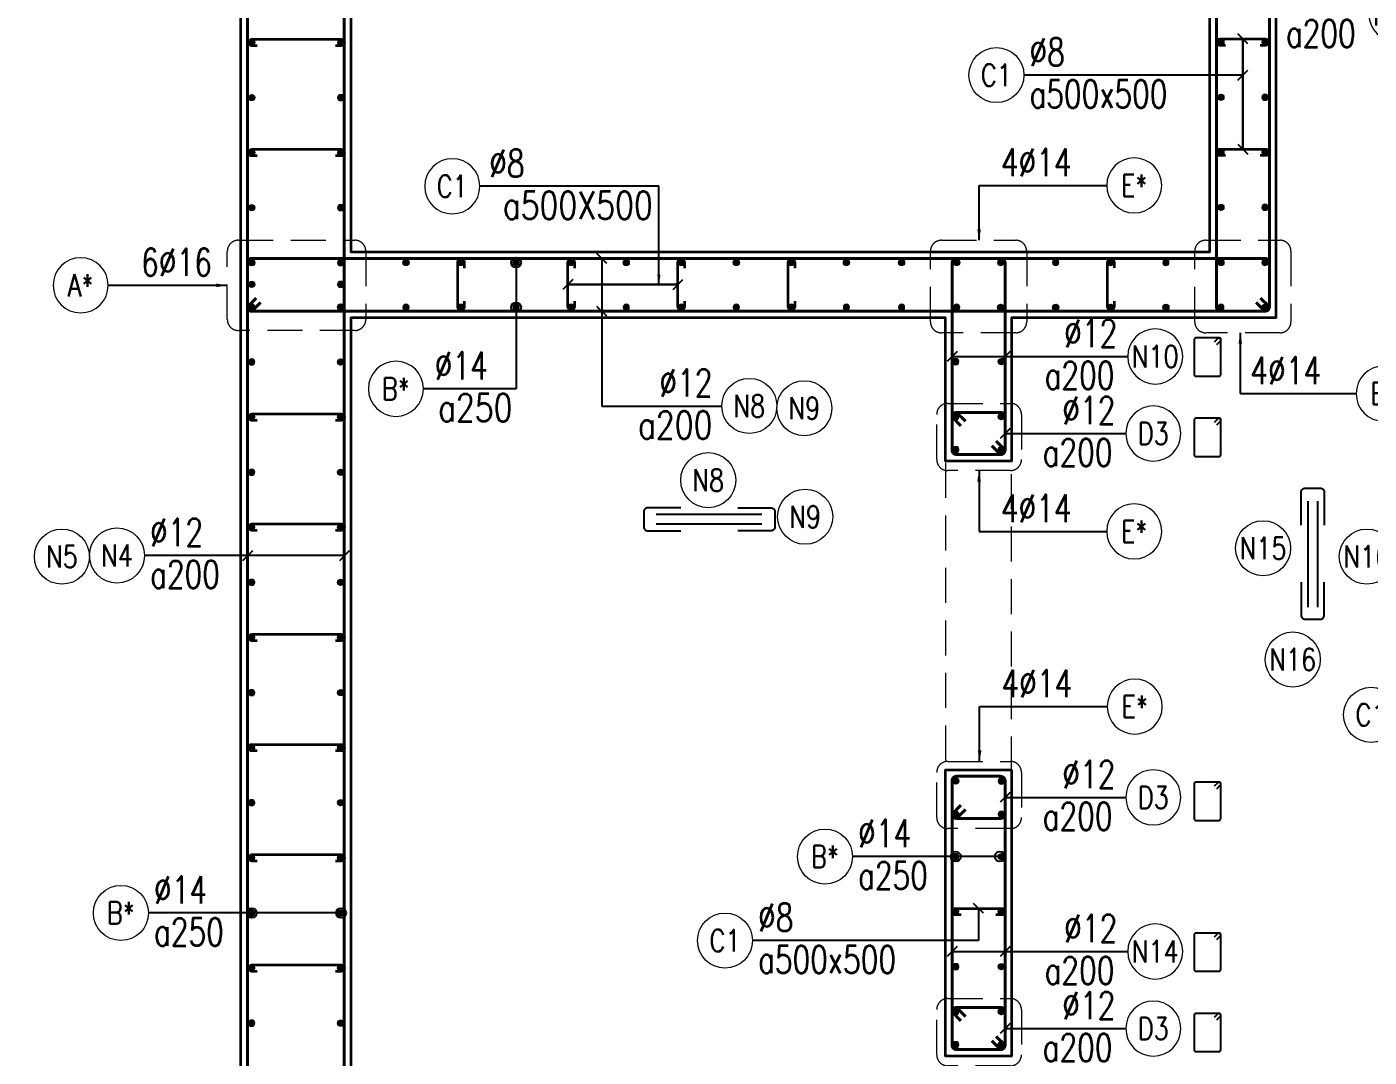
# Model space of a CAD drawing. Header units: millimetres. Extents: x 944027 to 981803, y -83026 to 82675.
# Drawn here: x 947700 to 953795, y -63640 to -58965 of the extents above; entities that cross this region are included whole.
import ezdxf
from ezdxf.enums import TextEntityAlignment as Align

# ---------------------------------------------------------------- set-up
doc = ezdxf.new("R2010")
doc.units = ezdxf.units.MM
doc.header["$MEASUREMENT"] = 0
doc.linetypes.add('HIDDEN', pattern=[9.525, 6.35, -3.175])
doc.linetypes.add('HIDDEN2', pattern=[4.7625, 3.175, -1.5875])
doc.layers.get('0').update_dxf_attribs({"lineweight": 20})
doc.layers.get('Defpoints').update_dxf_attribs({"color": 151, "lineweight": 9})
doc.layers.add('Hidden', color=9, linetype='HIDDEN')
doc.layers.add('Ligature', color=1, linetype='Continuous')
for name, color, linetype, lineweight in [('KC-LEADER', 153, 'Continuous', 18), ('KC-THEP', 6, 'Continuous', 40), ('NDC_S_BEAM', 3, 'HIDDEN2', 20), ('NDC_S_DIM', 1, 'Continuous', 15), ('NDC_S_HIDDEN', 8, 'HIDDEN2', 13), ('NDC_S_LEADER', 1, 'Continuous', 15), ('NDC_S_REBAR', 4, 'Continuous', 35), ('NDC_S_STIRRUP', 4, 'Continuous', 40), ('NDC_S_VN TEXT', 7, 'Continuous', 20), ('NDC_S_WALL', 6, 'Continuous', 35)]:
    doc.layers.add(name, color=color, linetype=linetype, lineweight=lineweight)
doc.styles.add('NDC_ARIAL', font='arial.ttf', dxfattribs={"width": 0.85})
doc.styles.add('NDC_DIM', font='', dxfattribs={"width": 0.75})
doc.styles.add('NDC_EN TXT', font='romans.shx', dxfattribs={"width": 0.8})
doc.styles.get('NDC_DIM').set_extended_font_data('Dotum')
doc.dimstyles.new('NDC_1-50', dxfattribs={"dimscale": 50, "dimtxt": 2.5, "dimasz": 1, "dimexe": 1.5, "dimexo": 0, "dimgap": 0.8, "dimtad": 1, "dimdec": 0, "dimdsep": 46, "dimtxsty": 'NDC_ARIAL', "dimblk": 'DIMMARK', "dimcen": 49999.938995, "dimdle": 1.5, "dimclrd": 1, "dimclre": 1, "dimclrt": 3, "dimadec": 0, "dimazin": 0, "dimtfac": 1, "dimtdec": 0, "dimtix": 1, "dimtmove": 2, "dimatfit": 3, "dimfxl": 1, "dimarcsym": 0})
doc.dimstyles.new('NDC_dim_30', dxfattribs={"dimscale": 30, "dimtxt": 2.5, "dimasz": 1.5, "dimexe": 1.5, "dimexo": 2.5, "dimgap": 1, "dimtad": 1, "dimdec": 0, "dimzin": 0, "dimdsep": 46, "dimtxsty": 'NDC_DIM', "dimblk": 'DIMMARK', "dimcen": 0.09, "dimdle": 1.2, "dimclrd": 1, "dimclre": 1, "dimclrt": 3, "dimadec": 0, "dimazin": 0, "dimtfac": 1, "dimtdec": 0, "dimtix": 1, "dimtofl": 0, "dimtmove": 0, "dimatfit": 3, "dimfxl": 6, "dimfxlon": 1, "dimtolj": 1, "dimtzin": 0, "dimarcsym": 0})
doc.dimstyles.new('NDC_dim_50', dxfattribs={"dimscale": 50, "dimtxt": 2.5, "dimasz": 1.5, "dimexe": 1.5, "dimexo": 2.5, "dimgap": 1, "dimtad": 1, "dimdec": 0, "dimzin": 0, "dimdsep": 46, "dimtxsty": 'NDC_DIM', "dimblk": 'DIMMARK', "dimcen": 0.09, "dimdle": 1.2, "dimclrd": 1, "dimclre": 1, "dimclrt": 3, "dimadec": 0, "dimazin": 0, "dimtfac": 1, "dimtdec": 0, "dimtix": 1, "dimtofl": 0, "dimtmove": 0, "dimatfit": 3, "dimfxl": 6, "dimfxlon": 1, "dimtolj": 1, "dimtzin": 0, "dimarcsym": 0})

# ---------------------------------------------------------------- blocks, each defined once
blk = doc.blocks.new('THEP')
at = {"layer": 'KC-LEADER', "color": 6}
blk.add_circle((0, 0), 14, dxfattribs=at)
at = {"layer": 'KC-THEP'}
for p, q in [((-14, 0), (14, 0)), ((9.9, 9.9), (-9.9, -9.9)), ((-9.9, 9.9), (9.9, -9.9)), ((0, 14), (0, -14))]:
    blk.add_line(p, q, dxfattribs=at)
blk = doc.blocks.new('DIMMARK')
at = {"layer": 'NDC_S_DIM', "color": 1}
blk.add_line((-1.5, 0), (1, 0), dxfattribs=at)
at = {"layer": 'NDC_S_DIM', "color": 2, "const_width": 0.1}
blk.add_lwpolyline([(-0.424, -0.424), (0.424, 0.424)], dxfattribs=at)
blk = doc.blocks.new('*U11')
blk.add_circle((-2.5, 0), 2.5)
at = {"layer": 'NDC_S_VN TEXT', "color": 3, "style": 'NDC_EN TXT', "width": 0.75}
for tag, p in [('DK1', (0.5, 0.85)), ('KC1', (0.5, -2.97))]:
    blk.add_attdef(tag, p, '', height=2.5, dxfattribs=at)
at = {"layer": 'NDC_S_VN TEXT', "color": 7, "style": 'NDC_EN TXT', "width": 0.8}
blk.add_attdef('SH2', text='', height=2, dxfattribs=at).set_placement((-2.5, 0), align=Align.MIDDLE)
blk = doc.blocks.new('*U9')
blk.add_circle((2.5, 0), 2.5)
at = {"layer": 'NDC_S_VN TEXT', "color": 3, "style": 'NDC_EN TXT', "width": 0.75}
blk.add_attdef('DK2', text='', height=2.5, dxfattribs=at).set_placement((-0.85, 0.85), align=Align.RIGHT)
at = {"layer": 'NDC_S_VN TEXT', "color": 7, "style": 'NDC_EN TXT', "width": 0.8}
blk.add_attdef('SH3', text='', height=2, dxfattribs=at).set_placement((2.5, 0), align=Align.MIDDLE)
blk = doc.blocks.new('*U10')
blk.add_circle((2.5, 0), 2.5)
at = {"layer": 'NDC_S_VN TEXT', "color": 3, "style": 'NDC_EN TXT'}
for tag, width, p in [('DK2', 0.75, (-0.85, 0.85)), ('KC2', 0.8, (-0.85, -2.97))]:
    blk.add_attdef(tag, text='', height=2.5, dxfattribs=dict(at, width=width)).set_placement(p, align=Align.RIGHT)
at = {"layer": 'NDC_S_VN TEXT', "color": 7, "style": 'NDC_EN TXT', "width": 0.8}
blk.add_attdef('SH3', text='', height=2, dxfattribs=at).set_placement((2.5, 0), align=Align.MIDDLE)
blk = doc.blocks.new('A$C7BC65A55')
at = {"layer": 'Ligature'}
for p, q in [((-15.2, 372, 0), (-15.2, 38.5, 0)), ((15.2, 372, 0), (15.2, 38.5, 0))]:
    blk.add_line(p, q, dxfattribs=at)
for points in [[(-36.2, 296.5), (-36.2, 400.9, -0.414214), (-24, 413.1), (24, 413.1, -0.414214), (36.2, 400.9), (36.2, 296.5)], [(-36.2, 116.5), (-36.2, 12.2, 0.414214), (-24, 0), (24, 0, 0.414214), (36.2, 12.2), (36.2, 116.5)]]:
    blk.add_lwpolyline(points, format="xyb", dxfattribs=at)
blk = doc.blocks.new('*U13')
blk.add_circle((-2.5, 0), 2.5)
at = {"layer": 'NDC_S_VN TEXT', "color": 3, "style": 'NDC_EN TXT', "width": 0.75}
blk.add_attdef('DK1', (0.5, 0.85), '', height=2.5, dxfattribs=at)
at = {"layer": 'NDC_S_VN TEXT', "color": 7, "style": 'NDC_EN TXT', "width": 0.8}
blk.add_attdef('SH2', text='', height=2, dxfattribs=at).set_placement((-2.5, 0), align=Align.MIDDLE)
blk = doc.blocks.new('*U12')
blk.add_circle((-2.5, 0), 2.5)
at = {"layer": 'NDC_S_VN TEXT', "color": 3, "style": 'NDC_EN TXT', "width": 0.75}
for tag, p in [('DK1', (0.5, 0.85)), ('KC1', (0.5, -2.97))]:
    blk.add_attdef(tag, p, '', height=2.5, dxfattribs=at)
at = {"layer": 'NDC_S_VN TEXT', "color": 7, "style": 'NDC_EN TXT', "width": 0.8}
blk.add_attdef('SH2', text='', height=2, dxfattribs=at).set_placement((-2.5, 0), align=Align.MIDDLE)
blk = doc.blocks.new('*D641')
at = {"layer": 'Defpoints', "color": 0, "transparency": 16777216}
for p in [(944801.6, -57885.4), (948686.8, -57885.4), (948664.1, -66885.4)]:
    blk.add_point(p, dxfattribs=at)
at = {"layer": 'NDC_S_DIM', "color": 1, "lineweight": -2, "transparency": 16777216}
for p, q in [((945101.6, -57885.4), (944726.6, -57885.4)), ((944801.6, -66810.4), (944801.6, -57960.4)), ((945101.6, -66885.4), (944726.6, -66885.4))]:
    blk.add_line(p, q, dxfattribs=at)
at = {"layer": 'NDC_S_DIM', "color": 1, "lineweight": -2, "transparency": 16777216, "xscale": 75, "yscale": 75, "zscale": 75}
for p, rotation in [((944801.6, -57885.4), 90), ((944801.6, -66885.4), 270)]:
    blk.add_blockref('DIMMARK', p, dxfattribs=dict(at, rotation=rotation))
at = {"layer": 'NDC_S_DIM', "color": 3, "transparency": 16777216, "insert": (944689, -62385.4), "char_height": 125, "attachment_point": 5, "rotation": 90, "style": 'NDC_DIM'}
blk.add_mtext('\\A1;9000', dxfattribs=at)
blk = doc.blocks.new('*D622')
at = {"layer": 'Defpoints', "color": 0, "ltscale": 200, "transparency": 16777216}
for p in [(949171.5, -58285.4), (945183.5, -59985.4), (949171.5, -59985.4)]:
    blk.add_point(p, dxfattribs=at)
at = {"layer": 'NDC_S_DIM', "color": 1, "lineweight": -2, "ltscale": 200, "transparency": 16777216}
for p, q in [((945483.5, -58285.4), (945108.5, -58285.4)), ((945183.5, -58360.4), (945183.5, -59910.4)), ((945483.5, -59985.4), (945108.5, -59985.4))]:
    blk.add_line(p, q, dxfattribs=at)
at = {"layer": 'NDC_S_DIM', "color": 1, "lineweight": -2, "ltscale": 200, "transparency": 16777216, "xscale": 75, "yscale": 75, "zscale": 75}
for p, rotation in [((945183.5, -58285.4), 90), ((945183.5, -59985.4), 270)]:
    blk.add_blockref('DIMMARK', p, dxfattribs=dict(at, rotation=rotation))
at = {"layer": 'NDC_S_DIM', "color": 3, "ltscale": 200, "transparency": 16777216, "insert": (945070.9, -59135.4), "char_height": 125, "attachment_point": 5, "rotation": 90, "style": 'NDC_DIM'}
blk.add_mtext('\\A1;1700', dxfattribs=at)
blk = doc.blocks.new('*D623')
at = {"layer": 'Defpoints', "color": 0, "ltscale": 200, "transparency": 16777216}
for p in [(949171.5, -59985.4), (945183.5, -60285.4), (949171.5, -60285.4)]:
    blk.add_point(p, dxfattribs=at)
at = {"layer": 'NDC_S_DIM', "color": 1, "lineweight": -2, "ltscale": 200, "transparency": 16777216}
for p, q in [((945183.5, -59910.4), (945183.5, -59835.4)), ((945483.5, -59985.4), (945108.5, -59985.4)), ((945483.5, -60285.4), (945108.5, -60285.4)), ((945183.5, -60360.4), (945183.5, -60435.4))]:
    blk.add_line(p, q, dxfattribs=at)
at = {"layer": 'NDC_S_DIM', "color": 1, "lineweight": -2, "ltscale": 200, "transparency": 16777216, "xscale": 75, "yscale": 75, "zscale": 75}
for p, rotation in [((945183.5, -59985.4), 270), ((945183.5, -60285.4), 90)]:
    blk.add_blockref('DIMMARK', p, dxfattribs=dict(at, rotation=rotation))
at = {"layer": 'NDC_S_DIM', "color": 3, "ltscale": 200, "transparency": 16777216, "insert": (945070.9, -60135.4), "char_height": 125, "attachment_point": 5, "rotation": 90, "style": 'NDC_DIM'}
blk.add_mtext('\\A1;300', dxfattribs=at)
blk = doc.blocks.new('*D624')
at = {"layer": 'Defpoints', "color": 0, "ltscale": 200, "transparency": 16777216}
for p in [(949171.5, -60285.4), (945183.5, -65685.4), (949171.5, -65685.4)]:
    blk.add_point(p, dxfattribs=at)
at = {"layer": 'NDC_S_DIM', "color": 1, "lineweight": -2, "ltscale": 200, "transparency": 16777216}
for p, q in [((945483.5, -60285.4), (945108.5, -60285.4)), ((945183.5, -60360.4), (945183.5, -65610.4)), ((945483.5, -65685.4), (945108.5, -65685.4))]:
    blk.add_line(p, q, dxfattribs=at)
at = {"layer": 'NDC_S_DIM', "color": 1, "lineweight": -2, "ltscale": 200, "transparency": 16777216, "xscale": 75, "yscale": 75, "zscale": 75}
for p, rotation in [((945183.5, -60285.4), 90), ((945183.5, -65685.4), 270)]:
    blk.add_blockref('DIMMARK', p, dxfattribs=dict(at, rotation=rotation))
at = {"layer": 'NDC_S_DIM', "color": 3, "ltscale": 200, "transparency": 16777216, "insert": (945070.9, -62985.4), "char_height": 125, "attachment_point": 5, "rotation": 90, "style": 'NDC_DIM'}
blk.add_mtext('\\A1;5400', dxfattribs=at)

msp = doc.modelspace()

# ---------------------------------------------------------------- linework, layer by layer
for centre in [(951230.3, -60695.3), (950794, -61021.6), (951234.1, -61187.4), (947859.8, -61368.6), (953313.2, -61330.4), (953784.1, -61368.6), (953447.6, -61835.4)]:
    msp.add_circle(centre, 125)
at = {"layer": 'Ligature'}
for points in [[(953102.7, -60406.4), (953118.6, -60390.4, 0.668179), (953112.9, -60376.4), (953008.2, -60376.4, 0.414214), (953000.1, -60384.6), (953000.1, -60541.7, 0.414214), (953008.2, -60549.9), (953112.9, -60549.9, 0.414214), (953121, -60541.7), (953121, -60384.6, 0.668179), (953107.1, -60378.8), (953091.1, -60394.8)], [(953102.7, -60771), (953118.6, -60755, 0.668179), (953112.9, -60741), (953008.2, -60741, 0.414214), (953000.1, -60749.2), (953000.1, -60906.3, 0.414214), (953008.2, -60914.5), (953112.9, -60914.5, 0.414214), (953121, -60906.3), (953121, -60749.2, 0.668179), (953107.1, -60743.4), (953091.1, -60759.4)], [(953102.7, -62421.9), (953118.6, -62406, 0.668179), (953112.9, -62392), (953008.2, -62392, 0.414214), (953000.1, -62400.2), (953000.1, -62557.3, 0.414214), (953008.2, -62565.5), (953112.9, -62565.5, 0.414214), (953121, -62557.3), (953121, -62400.2, 0.668179), (953107.1, -62394.4), (953091.1, -62410.4)], [(953102.6, -63106.4), (953118.6, -63090.4, 0.668179), (953112.8, -63076.4), (953008.2, -63076.4, 0.414214), (953000, -63084.6), (953000, -63241.7, 0.414214), (953008.2, -63249.9), (953112.8, -63249.9, 0.414214), (953121, -63241.7), (953121, -63084.6, 0.668179), (953107.1, -63078.8), (953091.1, -63094.8)], [(953102.6, -63471), (953118.6, -63455, 0.668179), (953112.8, -63441), (953008.2, -63441, 0.414214), (953000, -63449.2), (953000, -63606.3, 0.414214), (953008.2, -63614.5), (953112.8, -63614.5, 0.414214), (953121, -63606.3), (953121, -63449.2, 0.668179), (953107.1, -63443.4), (953091.1, -63459.4)]]:
    msp.add_lwpolyline(points, format="xyb", dxfattribs=at)
at = {"layer": 'NDC_S_BEAM', "ltscale": 50}
for p, q in [((951871.5, -60943.7), (951871.5, -62343.7)), ((952171.5, -62343.7), (952171.5, -60943.7))]:
    msp.add_line(p, q, dxfattribs=at)
at = {"layer": 'NDC_S_HIDDEN', "ltscale": 50}
for points in [[(948660.6, -59933), (949189.5, -59933, -0.414214), (949239.5, -59983), (949239.5, -60292.3, -0.414214), (949189.5, -60342.3), (948660.6, -60342.3, -0.414214), (948610.6, -60292.3), (948610.6, -59983, -0.414214)], [(951852.6, -59933.2), (952189.8, -59933.2, -0.414214), (952239.8, -59983.2), (952239.8, -60302.9, -0.414214), (952189.8, -60352.9), (951852.6, -60352.9, -0.414214), (951802.6, -60302.9), (951802.6, -59983.2, -0.414214)], [(953052.5, -59933.2), (953389.7, -59933.2, -0.414214), (953439.7, -59983.2), (953439.7, -60302.9, -0.414214), (953389.7, -60352.9), (953052.5, -60352.9, -0.414214), (953002.5, -60302.9), (953002.5, -59983.2, -0.414214)], [(951881.2, -60673), (952166, -60673, -0.414214), (952216, -60723), (952216, -60928, -0.414214), (952166, -60978), (951881.2, -60978, -0.414214), (951831.2, -60928), (951831.2, -60723, -0.414214)], [(951881.2, -62297.8), (952166, -62297.8, -0.414214), (952216, -62347.8), (952216, -62552.8, -0.414214), (952166, -62602.8), (951881.2, -62602.8, -0.414214), (951831.2, -62552.8), (951831.2, -62347.8, -0.414214)], [(951881.2, -63373.9), (952166, -63373.9, -0.414214), (952216, -63423.9), (952216, -63628.9, -0.414214), (952166, -63678.9), (951881.2, -63678.9, -0.414214), (951831.2, -63628.9), (951831.2, -63423.9, -0.414214)]]:
    msp.add_lwpolyline(points, format="xyb", close=True, dxfattribs=at)
at = {"layer": 'NDC_S_REBAR'}
for points in [[(948746.5, -59050.4), (948721.5, -59050.4, -1), (948721.5, -59020.4), (949126.9, -59020.4, -1), (949126.9, -59050.4), (949101.9, -59050.4)], [(953142, -59049.2), (953117, -59049.2, -1), (953117, -59019.2), (953324.1, -59019.2, -1), (953324.1, -59049.2), (953299.1, -59049.2)], [(948746.5, -59550.4), (948721.5, -59550.4, -1), (948721.5, -59520.4), (949126.9, -59520.4, -1), (949126.9, -59550.4), (949101.9, -59550.4)], [(953142, -59549.2), (953117, -59549.2, -1), (953117, -59519.2), (953324.1, -59519.2, -1), (953324.1, -59549.2), (953299.1, -59549.2)], [(949686.5, -60209.2), (949686.5, -60234.2, -1), (949656.5, -60234.2), (949656.5, -60034.2, -1), (949686.5, -60034.2), (949686.5, -60059.2)], [(950186.5, -60209.2), (950186.5, -60234.2, -1), (950156.5, -60234.2), (950156.5, -60034.2, -1), (950186.5, -60034.2), (950186.5, -60059.2)], [(950686.5, -60209.2), (950686.5, -60234.2, -1), (950656.5, -60234.2), (950656.5, -60034.2, -1), (950686.5, -60034.2), (950686.5, -60059.2)], [(951186.5, -60209.2), (951186.5, -60234.2, -1), (951156.5, -60234.2), (951156.5, -60034.2, -1), (951186.5, -60034.2), (951186.5, -60059.2)], [(952636.5, -60208.9), (952636.5, -60233.9, -1), (952606.5, -60233.9), (952606.5, -60033.9, -1), (952636.5, -60033.9), (952636.5, -60058.9)], [(948746.5, -60750.4), (948721.5, -60750.4, -1), (948721.5, -60720.4), (949126.9, -60720.4, -1), (949126.9, -60750.4), (949101.9, -60750.4)], [(948746.5, -61250.4), (948721.5, -61250.4, -1), (948721.5, -61220.4), (949126.9, -61220.4, -1), (949126.9, -61250.4), (949101.9, -61250.4)], [(948746.5, -61750.4), (948721.5, -61750.4, -1), (948721.5, -61720.4), (949126.9, -61720.4, -1), (949126.9, -61750.4), (949101.9, -61750.4)], [(948746.5, -62250.4), (948721.5, -62250.4, -1), (948721.5, -62220.4), (949126.9, -62220.4, -1), (949126.9, -62250.4), (949101.9, -62250.4)], [(948746.5, -62750.4), (948721.5, -62750.4, -1), (948721.5, -62720.4), (949126.9, -62720.4, -1), (949126.9, -62750.4), (949101.9, -62750.4)], [(951943, -62994.5), (951918, -62994.5, -1), (951918, -62964.5), (952125, -62964.5, -1), (952125, -62994.5), (952100, -62994.5)], [(948746.5, -63250.4), (948721.5, -63250.4, -1), (948721.5, -63220.4), (949126.9, -63220.4, -1), (949126.9, -63250.4), (949101.9, -63250.4)]]:
    msp.add_lwpolyline(points, format="xyb", dxfattribs=at)
at = {"layer": 'NDC_S_STIRRUP'}
for points in [[(948741.5, -57875.4), (948701.5, -57835.4, -0.414214), (948721.5, -57815.4), (949121.5, -57815.4, -0.414214), (949141.5, -57835.4), (949141.5, -66935.4, -0.414214), (949121.5, -66955.4), (948721.5, -66955.4, -0.414214), (948701.5, -66935.4), (948701.5, -57835.4, -0.414214), (948721.5, -57815.4), (948761.5, -57855.4)], [(953301.5, -60195.4), (953341.5, -60235.4, -0.414214), (953321.5, -60255.4), (953121.5, -60255.4, -0.414214), (953101.5, -60235.4), (953101.5, -57835.4, -0.414214), (953121.5, -57815.4), (953321.5, -57815.4, -0.414214), (953341.5, -57835.4), (953341.5, -60235.4, -0.414214), (953321.5, -60255.4), (953281.5, -60215.4)], [(948761.5, -60215.4), (948721.5, -60255.4, -0.414214), (948701.5, -60235.4), (948701.5, -60035.4, -0.414214), (948721.5, -60015.4), (953321.5, -60015.4, -0.414214), (953341.5, -60035.4), (953341.5, -60235.4, -0.414358), (953321.5, -60255.4), (948721.5, -60255.4, -0.414214), (948701.5, -60235.4), (948741.5, -60195.4)], [(952101.5, -60845.4), (952141.5, -60885.4, -0.414214), (952121.5, -60905.4), (951921.5, -60905.4, -0.414214), (951901.5, -60885.4), (951901.5, -60035.4, -0.414214), (951921.5, -60015.4), (952121.5, -60015.4, -0.414214), (952141.5, -60035.4), (952141.5, -60885.4, -0.414214), (952121.5, -60905.4), (952081.5, -60865.4)], [(951941.5, -60774.5), (951901.5, -60734.5, -0.414214), (951921.5, -60714.5), (952121.5, -60714.5, -0.414214), (952141.5, -60734.5), (952141.5, -60885.4, -0.414214), (952121.5, -60905.4), (951921.5, -60905.4, -0.414214), (951901.5, -60885.4), (951901.5, -60734.5, -0.414214), (951921.5, -60714.5), (951961.5, -60754.5)], [(952101.5, -63545.4), (952141.5, -63585.4, -0.414214), (952121.5, -63605.4), (951921.5, -63605.4, -0.414214), (951901.5, -63585.4), (951901.5, -62385.4, -0.414214), (951921.5, -62365.4), (952121.5, -62365.4, -0.414214), (952141.5, -62385.4), (952141.5, -63585.4, -0.414214), (952121.5, -63605.4), (952081.5, -63565.4)], [(951941.5, -62496.4), (951901.5, -62536.4, 0.414214), (951921.5, -62556.4), (952121.5, -62556.4, 0.414214), (952141.5, -62536.4), (952141.5, -62385.4, 0.414214), (952121.5, -62365.4), (951921.5, -62365.4, 0.414214), (951901.5, -62385.4), (951901.5, -62536.4, 0.414214), (951921.5, -62556.4), (951961.5, -62516.4)], [(951941.5, -63474.5), (951901.5, -63434.5, -0.414214), (951921.5, -63414.5), (952121.5, -63414.5, -0.414214), (952141.5, -63434.5), (952141.5, -63585.4, -0.414214), (952121.5, -63605.4), (951921.5, -63605.4, -0.414214), (951901.5, -63585.4), (951901.5, -63434.5, -0.414214), (951921.5, -63414.5), (951961.5, -63454.5)]]:
    msp.add_lwpolyline(points, format="xyb", dxfattribs=at)
at = {"layer": 'NDC_S_WALL', "ltscale": 10}
msp.add_lwpolyline([(948671.5, -66485.4), (948671.5, -58285.4), (948421.5, -58285.4), (948421.5, -57785.4), (950073.8, -57785.4), (950073.8, -58285.4), (949171.5, -58285.4), (949171.5, -59985.4), (953071.5, -59985.4), (953071.5, -58285.4), (950873.8, -58285.4), (950873.8, -57785.4), (953371.5, -57785.4), (953371.5, -60285.4), (952171.5, -60285.4), (952171.5, -60935.4), (951871.5, -60935.4), (951871.5, -60285.4), (949171.5, -60285.4), (949171.5, -65685.4)], dxfattribs=at)
msp.add_lwpolyline([(952171.5, -62335.4), (952171.5, -63635.4), (951871.5, -63635.4), (951871.5, -62335.4)], close=True, dxfattribs=at)

# ---------------------------------------------------------------- block references
at = {"layer": 'Hidden', "xscale": 1.44, "yscale": 1.44, "zscale": 1.44}
msp.add_blockref('A$C7BC65A55', (953538.3, -61652.7, 0), dxfattribs=at)
at = {"layer": 'Hidden', "xscale": 1.44, "yscale": 1.44, "zscale": 1.44, "rotation": 270}
msp.add_blockref('A$C7BC65A55', (950501.9, -61199.1, 0), dxfattribs=at)
at = {"layer": 'KC-THEP'}
for p, rotation in [((948721.5, -59035.4), 9.668564436380946), ((953121.5, -59034.2), 189.6685644363809), ((948721.5, -59285.4), 9.668564436380946), ((953121.5, -59284.2), 189.6685644363809), ((948721.5, -59535.4), 9.668564436380946), ((953121.5, -59534.2), 189.6685644363809), ((948721.5, -59785.4), 9.668564436380946), ((953121.5, -59784.2), 189.6685644363809), ((948721.5, -60035.4), 9.668564436380946), ((949421.5, -60034.2), 189.6685644363809), ((949671.5, -60034.2), 189.6685644363809), ((949921.5, -60034.2), 189.6685644363809), ((950171.5, -60034.2), 189.6685644363809), ((950421.5, -60034.2), 189.6685644363809), ((950671.5, -60034.2), 189.6685644363809), ((950921.5, -60034.2), 189.6685644363809), ((951171.5, -60034.2), 189.6685644363809), ((951421.5, -60034.2), 189.6685644363809), ((951671.5, -60034.2), 189.6685644363809), ((951921.5, -60034.2), 189.6685644363809), ((953121.5, -60034.2), 189.6685644363809), ((948721.5, -60133.6), 9.668564436380946), ((949125, -60235.4), 9.668564436380926), ((952121.5, -60237), 189.6685644363809), ((952371.5, -60237), 189.6685644363809), ((952621.5, -60237), 189.6685644363809), ((952871.5, -60237), 189.6685644363809), ((953321.5, -60237), 189.6685644363809), ((949125, -60485.4), 9.668564436380926), ((952125, -60483.6), 9.668564436380946), ((949125, -60735.4), 9.668564436380926), ((952125, -60733.6), 9.668564436380946), ((952125, -60883.6), 9.668564436380946), ((949125, -60985.4), 9.668564436380926), ((949125, -61235.4), 9.668564436380926), ((949125, -61485.4), 9.668564436380926), ((949125, -61735.4), 9.668564436380926), ((949125, -61985.4), 9.668564436380926), ((949125, -62235.4), 9.668564436380926), ((951918, -62387.3), 189.6685644363809), ((949125, -62485.4), 9.668564436380926), ((951918, -62537.3), 189.6685644363809), ((949125, -62735.4), 9.668564436380926), ((952125, -62729.5), 9.668564436380946), ((949125, -62985.4), 9.668564436380926), ((952125, -62979.5), 9.668564436380946), ((949125, -63235.4), 9.668564436380926), ((952125, -63229.5), 9.668564436380946), ((952125, -63433.6), 9.668564436380946), ((949125, -63485.4), 9.668564436380926), ((952125, -63583.6), 9.668564436380946)]:
    msp.add_blockref('THEP', p, dxfattribs=dict(at, rotation=rotation))
at = {"layer": 'KC-THEP', "xscale": -1}
for p, rotation in [((949125, -59035.4), 170.331435563619), ((953321.5, -59033.9), 350.3314355636191), ((949125, -59285.4), 170.331435563619), ((953321.5, -59283.9), 350.3314355636191), ((949125, -59535.4), 170.331435563619), ((953321.5, -59533.9), 350.3314355636191), ((949125, -59785.4), 170.331435563619), ((953321.5, -59783.9), 350.3314355636191), ((949125, -60035.4), 170.331435563619), ((952121.5, -60033.9), 350.3314355636191), ((952371.5, -60033.9), 350.3314355636191), ((952621.5, -60033.9), 350.3314355636191), ((952871.5, -60033.9), 350.3314355636191), ((953321.5, -60033.9), 350.3314355636191), ((949125, -60133.6), 170.331435563619), ((948721.5, -60235.4), 170.331435563619), ((949421.5, -60237.3), 350.3314355636191), ((949671.5, -60237.3), 350.3314355636191), ((949921.5, -60237.3), 350.3314355636191), ((950171.5, -60237.3), 350.3314355636191), ((950421.5, -60237.3), 350.3314355636191), ((950671.5, -60237.3), 350.3314355636191), ((950921.5, -60237.3), 350.3314355636191), ((951171.5, -60237.3), 350.3314355636191), ((951421.5, -60237.3), 350.3314355636191), ((951671.5, -60237.3), 350.3314355636191), ((951921.5, -60237.3), 350.3314355636191), ((953121.5, -60237.3), 350.3314355636191), ((948721.5, -60485.4), 170.331435563619), ((951918, -60483.6), 350.3314355636191), ((948721.5, -60735.4), 170.331435563619), ((951918, -60733.6), 350.3314355636191), ((951918, -60883.6), 350.3314355636191), ((948721.5, -60985.4), 170.331435563619), ((948721.5, -61235.4), 170.331435563619), ((948721.5, -61485.4), 170.331435563619), ((948721.5, -61735.4), 170.331435563619), ((948721.5, -61985.4), 170.331435563619), ((948721.5, -62235.4), 170.331435563619), ((952125, -62387.3), 170.331435563619), ((948721.5, -62485.4), 170.331435563619), ((952125, -62537.3), 170.331435563619), ((948721.5, -62735.4), 170.331435563619), ((951918, -62729.5), 350.3314355636191), ((948721.5, -62985.4), 170.331435563619), ((951918, -62979.5), 350.3314355636191), ((948721.5, -63235.4), 170.331435563619), ((951918, -63229.5), 350.3314355636191), ((951918, -63433.6), 350.3314355636191), ((948721.5, -63485.4), 170.331435563619), ((951918, -63583.6), 350.3314355636191)]:
    msp.add_blockref('THEP', p, dxfattribs=dict(at, rotation=rotation))
at = {"layer": 'NDC_S_VN TEXT'}
ref = msp.add_blockref('*U11', (953793.7, -58908.6), dxfattribs=dict(at, xscale=-50, yscale=50, zscale=50))
ref.add_attrib('SH2', 'N11', dxfattribs={"color": 7, "height": 100, "style": 'NDC_EN TXT', "width": 0.8}).set_placement((953918.7, -58908.6), align=Align.MIDDLE)
ref.add_attrib('DK1', '%%C12', (953505.3, -58866.4), dxfattribs={"color": 3, "height": 125, "style": 'NDC_EN TXT', "width": 0.75})
ref.add_attrib('KC1', 'a200', (953416.1, -59057.3), dxfattribs={"color": 3, "height": 125, "style": 'NDC_EN TXT', "width": 0.75})
at = {"layer": 'NDC_S_VN TEXT', "xscale": 50, "yscale": 50, "zscale": 50}
for name, p, values in [('*U12', (952227.2, -59183.6), {'SH2': 'C1', 'DK1': '%%c8', 'KC1': 'a500x500'}), ('*U10', (950855.6, -60685), {'SH3': 'N8', 'DK2': '%%C12', 'KC2': 'a200'}), ('*U11', (948234.7, -61363.4), {'SH2': 'N4', 'DK1': '%%C12', 'KC1': 'a200'}), ('*U12', (953928.2, -62086.6), {'SH2': 'C1', 'DK1': '%%c8', 'KC1': 'a500x500'}), ('*U11', (951449, -62729.5), {'SH2': 'B*', 'DK1': '%%C14', 'KC1': 'a250'}), ('*U11', (948252.5, -62985.4), {'SH2': 'B*', 'DK1': '%%C14', 'KC1': 'a250'}), ('*U12', (950995, -63110.7), {'SH2': 'C1', 'DK1': '%%c8', 'KC1': 'a500x500'})]:
    msp.add_blockref(name, p, dxfattribs=at).add_auto_attribs(values)
at = {"layer": 'NDC_S_VN TEXT'}
ref = msp.add_blockref('*U10', (949757, -59688.2), dxfattribs=dict(at, xscale=-50, yscale=50, zscale=50))
ref.add_attrib('SH3', 'C1', dxfattribs={"color": 7, "height": 100, "style": 'NDC_EN TXT', "width": 0.8}).set_placement((949632, -59688.2), align=Align.MIDDLE)
ref.add_attrib('DK2', '%%c8', dxfattribs={"color": 3, "height": 125, "style": 'NDC_EN TXT', "width": 0.75}).set_placement((949960.3, -59646), align=Align.RIGHT)
ref.add_attrib('KC2', 'a500X500', dxfattribs={"color": 3, "height": 125, "style": 'NDC_EN TXT', "width": 0.8}).set_placement((950542.4, -59836.9), align=Align.RIGHT)
ref = msp.add_blockref('*U13', (952602.9, -59684.3), dxfattribs=dict(at, xscale=-50, yscale=50, zscale=50))
ref.add_attrib('SH2', 'E*', dxfattribs={"color": 7, "height": 100, "style": 'NDC_EN TXT', "width": 0.8}).set_placement((952727.9, -59684.3), align=Align.MIDDLE)
ref.add_attrib('DK1', '4%%C14', (952122.5, -59642), dxfattribs={"color": 3, "height": 125, "style": 'NDC_EN TXT', "width": 0.75})
ref = msp.add_blockref('*U9', (948069.8, -60137.5), dxfattribs=dict(at, xscale=-50, yscale=50, zscale=50))
ref.add_attrib('SH3', 'A*', dxfattribs={"color": 7, "height": 100, "style": 'NDC_EN TXT', "width": 0.8}).set_placement((947944.8, -60137.5), align=Align.MIDDLE)
ref.add_attrib('DK2', '6%%C16', dxfattribs={"color": 3, "height": 125, "style": 'NDC_EN TXT', "width": 0.75}).set_placement((948540.9, -60095.2), align=Align.RIGHT)
ref = msp.add_blockref('*U11', (952698.3, -60460.3), dxfattribs=dict(at, xscale=-50, yscale=50, zscale=50))
ref.add_attrib('SH2', 'N10', dxfattribs={"color": 7, "height": 100, "style": 'NDC_EN TXT', "width": 0.8}).set_placement((952823.3, -60460.3), align=Align.MIDDLE)
ref.add_attrib('DK1', '%%C12', (952409.9, -60418), dxfattribs={"color": 3, "height": 125, "style": 'NDC_EN TXT', "width": 0.75})
ref.add_attrib('KC1', 'a200', (952320.7, -60608.9), dxfattribs={"color": 3, "height": 125, "style": 'NDC_EN TXT', "width": 0.75})
ref = msp.add_blockref('*U10', (949500.9, -60607), dxfattribs=dict(at, xscale=-50, yscale=50, zscale=50))
ref.add_attrib('SH3', 'B*', dxfattribs={"color": 7, "height": 100, "style": 'NDC_EN TXT', "width": 0.8}).set_placement((949375.9, -60607), align=Align.MIDDLE)
ref.add_attrib('DK2', '%%C14', dxfattribs={"color": 3, "height": 125, "style": 'NDC_EN TXT', "width": 0.75}).set_placement((949793.4, -60564.7), align=Align.RIGHT)
ref.add_attrib('KC2', 'a250', dxfattribs={"color": 3, "height": 125, "style": 'NDC_EN TXT', "width": 0.8}).set_placement((949905.3, -60755.6), align=Align.RIGHT)
ref = msp.add_blockref('*U13', (953735.5, -60629), dxfattribs=dict(at, xscale=-50, yscale=50, zscale=50))
ref.add_attrib('SH2', 'E*', dxfattribs={"color": 7, "height": 100, "style": 'NDC_EN TXT', "width": 0.8}).set_placement((953860.5, -60629), align=Align.MIDDLE)
ref.add_attrib('DK1', '4%%C14', (953255.1, -60586.7), dxfattribs={"color": 3, "height": 125, "style": 'NDC_EN TXT', "width": 0.75})
ref = msp.add_blockref('*U11', (952689.7, -60810), dxfattribs=dict(at, xscale=-50, yscale=50, zscale=50))
ref.add_attrib('SH2', 'D3', dxfattribs={"color": 7, "height": 100, "style": 'NDC_EN TXT', "width": 0.8}).set_placement((952814.7, -60810), align=Align.MIDDLE)
ref.add_attrib('DK1', '%%C12', (952401.4, -60767.7), dxfattribs={"color": 3, "height": 125, "style": 'NDC_EN TXT', "width": 0.75})
ref.add_attrib('KC1', 'a200', (952312.1, -60958.6), dxfattribs={"color": 3, "height": 125, "style": 'NDC_EN TXT', "width": 0.75})
ref = msp.add_blockref('*U13', (952602.9, -61254), dxfattribs=dict(at, xscale=-50, yscale=50, zscale=50))
ref.add_attrib('SH2', 'E*', dxfattribs={"color": 7, "height": 100, "style": 'NDC_EN TXT', "width": 0.8}).set_placement((952727.9, -61254), align=Align.MIDDLE)
ref.add_attrib('DK1', '4%%C14', (952122.5, -61211.8), dxfattribs={"color": 3, "height": 125, "style": 'NDC_EN TXT', "width": 0.75})
ref = msp.add_blockref('*U13', (952605.3, -62048.9), dxfattribs=dict(at, xscale=-50, yscale=50, zscale=50))
ref.add_attrib('SH2', 'E*', dxfattribs={"color": 7, "height": 100, "style": 'NDC_EN TXT', "width": 0.8}).set_placement((952730.3, -62048.9), align=Align.MIDDLE)
ref.add_attrib('DK1', '4%%C14', (952125, -62006.7), dxfattribs={"color": 3, "height": 125, "style": 'NDC_EN TXT', "width": 0.75})
ref = msp.add_blockref('*U11', (952689.7, -62460.9), dxfattribs=dict(at, xscale=-50, yscale=50, zscale=50))
ref.add_attrib('SH2', 'D3', dxfattribs={"color": 7, "height": 100, "style": 'NDC_EN TXT', "width": 0.8}).set_placement((952814.7, -62460.9), align=Align.MIDDLE)
ref.add_attrib('DK1', '%%C12', (952401.4, -62418.6), dxfattribs={"color": 3, "height": 125, "style": 'NDC_EN TXT', "width": 0.75})
ref.add_attrib('KC1', 'a200', (952312.1, -62609.5), dxfattribs={"color": 3, "height": 125, "style": 'NDC_EN TXT', "width": 0.75})
ref = msp.add_blockref('*U11', (952698.3, -63160.3), dxfattribs=dict(at, xscale=-50, yscale=50, zscale=50))
ref.add_attrib('SH2', 'N14', dxfattribs={"color": 7, "height": 100, "style": 'NDC_EN TXT', "width": 0.8}).set_placement((952823.3, -63160.3), align=Align.MIDDLE)
ref.add_attrib('DK1', '%%C12', (952409.9, -63118), dxfattribs={"color": 3, "height": 125, "style": 'NDC_EN TXT', "width": 0.75})
ref.add_attrib('KC1', 'a200', (952320.6, -63308.9), dxfattribs={"color": 3, "height": 125, "style": 'NDC_EN TXT', "width": 0.75})
ref = msp.add_blockref('*U11', (952689.7, -63510), dxfattribs=dict(at, xscale=-50, yscale=50, zscale=50))
ref.add_attrib('SH2', 'D3', dxfattribs={"color": 7, "height": 100, "style": 'NDC_EN TXT', "width": 0.8}).set_placement((952814.7, -63510), align=Align.MIDDLE)
ref.add_attrib('DK1', '%%C12', (952401.3, -63467.7), dxfattribs={"color": 3, "height": 125, "style": 'NDC_EN TXT', "width": 0.75})
ref.add_attrib('KC1', 'a200', (952312, -63658.6), dxfattribs={"color": 3, "height": 125, "style": 'NDC_EN TXT', "width": 0.75})

# ---------------------------------------------------------------- texts
at = {"layer": 'NDC_S_VN TEXT', "color": 7, "style": 'NDC_EN TXT', "width": 0.8}
for tag, p in [('N9', (951230.3, -60695.3)), ('N8', (950794, -61021.6)), ('N9', (951234.1, -61187.4)), ('N15', (953313.2, -61330.4)), ('N5', (947859.8, -61368.6)), ('N16', (953784.1, -61368.6)), ('N16', (953447.6, -61835.4))]:
    msp.add_attdef(tag, text='3', height=100, dxfattribs=at).set_placement(p, align=Align.MIDDLE)

# ---------------------------------------------------------------- dimensions: what is measured, and where the dimension line sits
at = {"layer": 'NDC_S_DIM'}
dim = msp.add_linear_dim(base=(944801.6, -57885.4), p1=(948664.1, -66885.4), p2=(948686.8, -57885.4), angle=90, dimstyle='NDC_dim_50', dxfattribs=at)
dim.commit()
dim.dimension.update_dxf_attribs({"geometry": '*D641', "text_midpoint": (944689, -62385.4)})
at = {"layer": 'NDC_S_DIM', "ltscale": 200}
for base, p1, p2, picture, middle in [((945183.5, -59985.4), (949171.5, -58285.4), (949171.5, -59985.4), '*D622', (945070.9, -59135.4)), ((945183.5, -60285.4), (949171.5, -59985.4), (949171.5, -60285.4), '*D623', (945070.9, -60135.4)), ((945183.5, -65685.4), (949171.5, -60285.4), (949171.5, -65685.4), '*D624', (945070.9, -62985.4))]:
    dim = msp.add_linear_dim(base=base, p1=p1, p2=p2, angle=90, dimstyle='NDC_dim_50', override={"dimtmove": 1}, dxfattribs=at)
    dim.commit()
    dim.dimension.update_dxf_attribs({"geometry": picture, "text_midpoint": middle})

# ---------------------------------------------------------------- leaders
at = {"layer": 'NDC_S_LEADER'}
for points, dimstyle, override in [([(953220.5, -59019.2), (953220.5, -59519.2)], 'NDC_dim_30', {"dimtad": 0, "dimldrblk": 'Oblique'}), ([(953220.5, -59519.2), (953220.5, -59019.2)], 'NDC_dim_30', {"dimtad": 0, "dimldrblk": 'Oblique'}), ([(953220.5, -59183.6), (952227.2, -59183.6)], 'NDC_dim_30', {"dimtad": 0, "dimldrblk": 'Oblique'}), ([(950569.9, -60134.2), (950569.9, -59688.2), (949757, -59688.2)], 'NDC_dim_30', {"dimgap": 1, "dimtad": 0}), ([(952023.6, -59933.2), (952023.6, -59684.3), (952605.2, -59684.3)], 'NDC_1-50', {"dimgap": 0.8, "dimtad": 0}), ([(949921.5, -60034.2), (949921.5, -60607.2), (949500.9, -60607.2)], 'NDC_dim_30', {"dimgap": 1, "dimtad": 0, "dimldrblk": 'Origin'}), ([(950310.8, -60015.4), (950310.8, -60685.2), (950855.6, -60685.2)], 'NDC_dim_30', {"dimtad": 0, "dimldrblk": 'Oblique'}), ([(948610.6, -60137.7), (948069.8, -60137.7)], 'NDC_1-50', {"dimgap": 0.8, "dimtad": 0}), ([(950156.5, -60134.2), (950656.5, -60134.2)], 'NDC_dim_30', {"dimtad": 0, "dimldrblk": 'Oblique'}), ([(950656.5, -60134.2), (950156.5, -60134.2)], 'NDC_dim_30', {"dimtad": 0, "dimldrblk": 'Oblique'}), ([(949921.5, -60237.3), (949921.5, -60607.2), (949500.9, -60607.2)], 'NDC_dim_30', {"dimgap": 1, "dimtad": 0, "dimldrblk": 'Origin'}), ([(950310.8, -60255.4), (950310.8, -60685.2), (950855.6, -60685.2)], 'NDC_dim_30', {"dimtad": 0, "dimldrblk": 'Oblique'}), ([(953209.4, -60352.9), (953209.4, -60629), (953737.7, -60629)], 'NDC_1-50', {"dimgap": 0.8, "dimtad": 0}), ([(951901.5, -60460.4), (952698.3, -60460.4)], 'NDC_dim_30', {"dimtad": 0, "dimldrblk": 'Oblique'}), ([(952141.5, -60460.4), (952698.3, -60460.4)], 'NDC_dim_30', {"dimtad": 0, "dimldrblk": 'Oblique'}), ([(952141.5, -60810), (952691.8, -60810)], 'NDC_dim_30', {"dimtad": 0, "dimldrblk": 'Oblique'}), ([(952023.6, -60978), (952023.6, -61254), (952605.2, -61254)], 'NDC_1-50', {"dimgap": 0.8, "dimtad": 0}), ([(949143.4, -61363.6), (948234.7, -61363.6)], 'NDC_dim_30', {"dimtad": 0, "dimldrblk": 'Oblique'}), ([(948703.4, -61363.6), (948234.7, -61363.6)], 'NDC_dim_30', {"dimtad": 0, "dimldrblk": 'Oblique'}), ([(952026, -62297.8), (952026, -62048.9), (952607.6, -62048.9)], 'NDC_1-50', {"dimgap": 0.8, "dimtad": 0}), ([(952141.5, -62460.9), (952691.8, -62460.9)], 'NDC_dim_30', {"dimtad": 0, "dimldrblk": 'Oblique'}), ([(952117.9, -62729.2), (951449, -62729.5)], 'NDC_dim_30', {"dimtad": 0, "dimldrblk": 'Origin'}), ([(951918, -62729.5), (951449, -62729.5)], 'NDC_dim_30', {"dimtad": 0, "dimldrblk": 'Origin'}), ([(952021.5, -62964.5), (952021.5, -63110.4), (950995, -63110.7)], 'NDC_dim_30', {"dimtad": 0, "dimldrblk": 'Oblique'}), ([(949126.9, -62985.4), (948252.5, -62985.4)], 'NDC_dim_30', {"dimtad": 0, "dimldrblk": 'Origin'}), ([(948721.5, -62985.4), (948252.5, -62985.4)], 'NDC_dim_30', {"dimtad": 0, "dimldrblk": 'Origin'}), ([(951901.5, -63160.4), (952698.3, -63160.4)], 'NDC_dim_30', {"dimtad": 0, "dimldrblk": 'Oblique'}), ([(952141.5, -63160.4), (952698.3, -63160.4)], 'NDC_dim_30', {"dimtad": 0, "dimldrblk": 'Oblique'}), ([(952141.5, -63510), (952691.8, -63510)], 'NDC_dim_30', {"dimtad": 0, "dimldrblk": 'Oblique'})]:
    msp.add_leader(points, dimstyle=dimstyle, override=override, dxfattribs=at)

doc.saveas('drawing.dxf')
